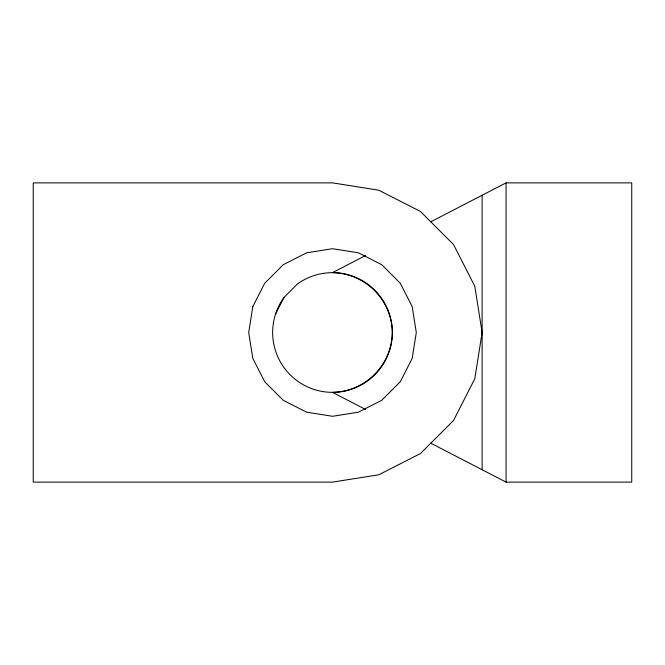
<?xml version="1.0" encoding="UTF-8"?>
<svg xmlns="http://www.w3.org/2000/svg" width="665" height="665" viewBox="0 0 665 665"><rect width="100%" height="100%" fill="white"/><g stroke="black" fill="none" stroke-linecap="round" stroke-linejoin="round"><path stroke-width="1" d="M275.576 314.005L284.08 297.322L297.322 284.08A59.85 59.85 0 0 1 391.037 320.056A59.85 59.85 0 0 1 320.056 391.037A59.85 59.85 0 0 1 284.08 297.322M365.542 255.56L332.5 272.65C365.043 273.107 391.885 299.965 392.35 332.5C391.885 365.035 365.043 391.893 332.5 392.35L365.542 409.441M430.721 221.844L506.065 182.875L631.75 182.875L631.75 482.125L506.065 482.125L430.721 443.156M506.065 182.875L506.065 482.125M482.125 195.261L482.125 469.739M252.808 306.607L248.71 332.5L252.808 358.393L264.712 381.752L283.248 400.288L306.607 412.192L332.5 416.29L358.393 412.192L381.752 400.288L400.288 381.752L412.192 358.393L416.29 332.5L412.192 306.607L400.288 283.248L381.752 264.712L358.393 252.808L332.5 248.71L306.607 252.808L283.248 264.712L264.712 283.248L252.808 306.607M482.125 332.5L474.802 378.734L453.547 420.446L420.446 453.547L378.734 474.802L332.5 482.125L33.25 482.125L33.25 182.875L332.5 182.875L378.734 190.198L420.446 211.453L453.547 244.554L474.802 286.266L482.125 332.5"/></g></svg>
